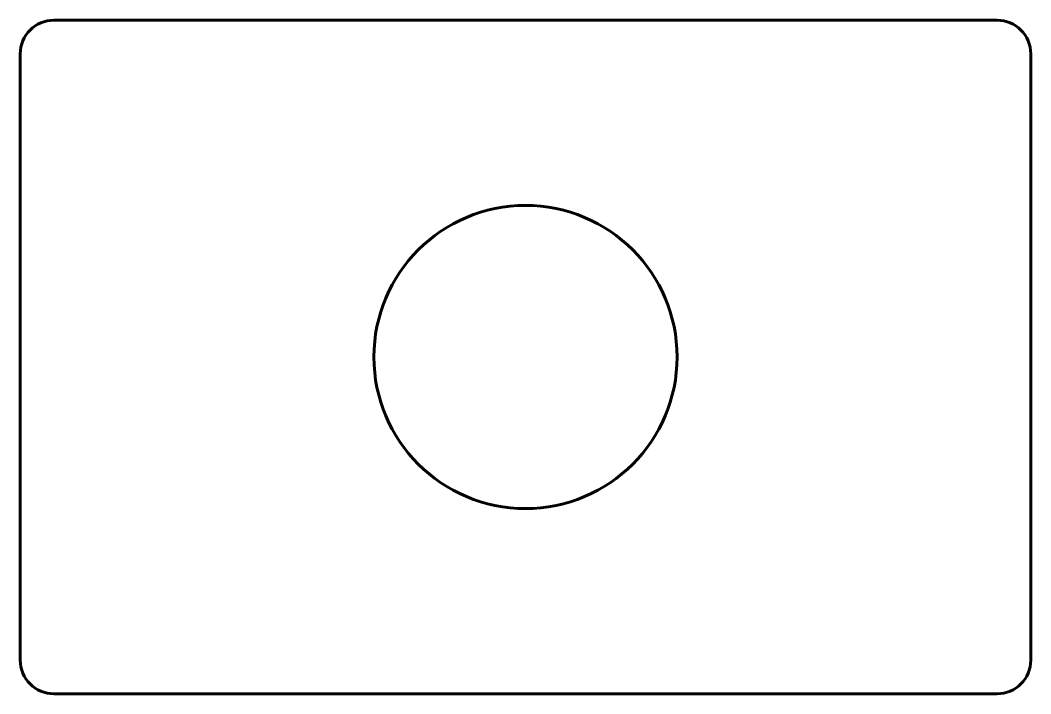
# Model space of a CAD drawing. Header units: millimetres. Extents: x -30 to 30, y -20 to 20.
import ezdxf

# ---------------------------------------------------------------- set-up
doc = ezdxf.new("R2010")
doc.units = ezdxf.units.MM
doc.linetypes.add('K5LT_BASIC', pattern=[0])
doc.layers.add('Системный слой', color=7, linetype='Continuous')

# ---------------------------------------------------------------- blocks, each defined once
blk = doc.blocks.new('U0')
at = {"layer": 'Системный слой', "color": 5, "linetype": 'K5LT_BASIC', "lineweight": 60, "true_color": 0x0000ff}
for p, q in [((-28, 20), (28, 20)), ((-30, -18), (-30, 18)), ((30, 18), (30, -18)), ((28, -20), (-28, -20))]:
    blk.add_line(p, q, dxfattribs=at)
for centre, start, end in [((-28, 18), 90, 180), ((28, 18), 0, 90), ((-28, -18), 180, 270), ((28, -18), 270, 0)]:
    blk.add_arc(centre, 2, start, end, dxfattribs=at)

msp = doc.modelspace()

# ---------------------------------------------------------------- linework, layer by layer
at = {"layer": 'Системный слой', "color": 5, "linetype": 'K5LT_BASIC', "lineweight": 60, "true_color": 0x0000ff}
msp.add_circle((0, 0), 9, dxfattribs=at)

# ---------------------------------------------------------------- block references
at = {"layer": 'Системный слой'}
msp.add_blockref('U0', (0, 0), dxfattribs=at)

doc.saveas('drawing.dxf')
